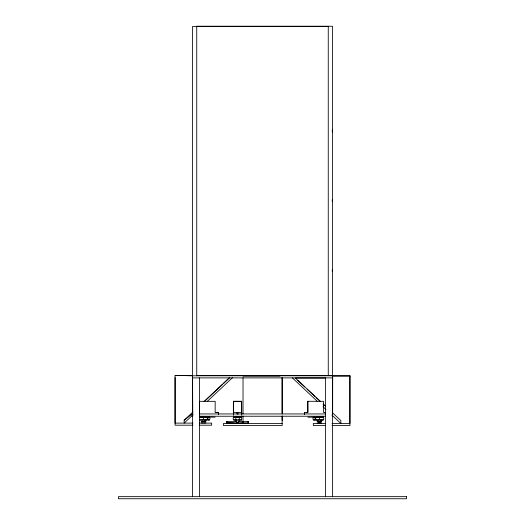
<?xml version="1.0" encoding="UTF-8"?>
<svg xmlns="http://www.w3.org/2000/svg" width="525" height="525" viewBox="0 0 525 525"><rect width="100%" height="100%" fill="white"/><g stroke="black" fill="none" stroke-linecap="round" stroke-linejoin="round"><path stroke-width="0.79" d="M175.074 377.547L175.074 425.204L192.964 425.204M192.347 375.716L175.074 375.447L192.544 375.716M199.461 412.433L199.461 401.33L215.178 401.33L215.138 412.401L218.459 412.433L218.459 414.179L218.459 412.433M203.582 419.98L203.582 417.185L199.585 417.172M207.972 419.967L207.972 417.172M208.425 419.967C210.256 420.833 210.374 417.119 209.193 417.158M236.683 419.987C234.406 420.866 231.538 419.029 233.953 417.158M233.376 414.133L233.389 401.29L241.638 401.29L241.717 414.225M241.093 417.158L241.703 417.217L233.461 417.217L233.461 415.715M233.474 414.225L233.389 401.29M237.103 419.987L235.804 419.98L235.804 417.185L233.461 417.217M237.143 414.225L236.913 412.473L237.405 412.473M238.048 414.225L237.766 412.473M236.906 419.974L239.295 419.98L239.295 417.185L241.651 417.165M241.618 414.133L241.638 401.29M238.009 419.987L241.651 419.961L241.703 415.715M282.155 423.458L282.155 425.552L223.473 425.552L223.473 423.458L282.155 423.458L282.155 416.036M304.526 414.146L304.526 412.401L307.847 412.433L307.808 401.29L307.847 412.433M304.559 414.179L304.539 412.414M314.58 419.967C312.71 420.958 312.414 417.053 313.779 417.158M315.026 419.967L315.026 417.172M318.8 419.974C314.915 421.929 314.357 415.564 318.373 417.185M319.443 419.98L319.443 417.185L323.564 417.185L307.847 417.185M320.066 419.974C322.416 421.102 325.474 418.937 322.987 417.158M332.036 423.458L349.932 423.458L349.932 375.795L332.653 375.795L332.653 412.886L340.843 420.584L340.843 423.458L331.905 415.052M349.926 375.795L349.932 425.552L332.036 425.552M280.061 376.064L243.036 376.064M193.095 414.704L184.157 423.111L184.157 420.236L192.892 412.02M204.113 401.474L229.569 377.547M204.238 401.605L222.593 384.352M223.775 383.243L229.103 378.236M207.277 401.376L232.627 377.547M184.157 420.236L192.741 413.595L192.544 377.547M203.431 421.68L205.918 421.634L203.976 421.687M205.918 422.894L203.976 422.947M319.22 421.68L321.779 421.634L319.83 421.687M321.779 422.894L319.528 422.914M209.652 417.172L208.425 417.172M239.295 417.185L237.556 417.191M209.652 419.961L205.61 419.947M233.408 419.961L235.81 419.967M201.2 422.894L203.247 422.947M313.274 419.961L315.728 419.967M317.061 422.894L319.371 422.933L318.773 422.947M315.715 419.954L317.349 419.947M317.297 419.954L318.209 419.974M203.247 421.687L201.206 421.641L203.667 421.654M227.41 421.641L226.354 421.641L236.906 421.647L235.41 421.634M239.656 421.641L238.173 421.647L248.706 421.641L247.649 421.641M319.108 421.687L317.061 421.641L319.554 421.68M247.649 422.894L248.706 422.894L226.354 422.894L231.505 422.894M319.266 422.907L319.738 422.914M239.269 419.967L241.651 419.961M318.78 422.894L318.964 422.894M204.796 419.967L206.01 419.961L205.675 419.954M320.657 419.974L321.871 419.961L321.536 419.954M319.882 422.901L320.329 422.894L319.528 422.907M319.712 422.94L319.187 422.894M217.022 412.42L217.363 412.42L217.015 412.414M325.041 412.414C323.531 412.42 326.55 412.407 325.408 412.42M204.645 417.185C208.655 415.577 208.077 421.936 204.205 419.974M232.549 422.894L232.732 422.894M233.769 422.894L233.953 422.894M237.293 422.894L236.65 422.894L237.53 422.894M237.773 422.901L238.442 422.894L237.759 422.894M241.106 422.894L241.198 422.894M242.327 422.894L242.419 422.894M196.737 26.355L328.263 26.355M196.737 26.493L192.544 26.493L192.544 496.657M196.737 375.447L328.263 375.447M196.737 375.552L332.456 375.552L332.456 26.25L196.737 26.25L196.737 375.795M192.544 375.795L332.456 375.795L332.456 496.657M332.456 376.064L349.932 376.064M192.544 377.888L332.66 377.888L332.456 413.943M325.362 378.026L295.306 378.026L320.296 401.264M307.808 401.29L323.564 401.33L323.525 412.401L325.533 412.433M233.461 401.363L241.703 401.363M199.533 413.943L325.467 413.943M199.421 416.24L325.467 416.24M202.512 419.98L204.645 419.98M318.373 419.98L320.506 419.98M192.964 423.111L175.074 423.111L175.074 375.447M199.474 423.111L211.667 423.111L211.667 425.204L199.474 425.204M325.533 423.458L313.333 423.458L313.333 425.552L325.533 425.552M314.58 417.172L313.274 417.165M237.103 417.191L235.863 417.191M202.939 419.974L199.441 419.961L202.348 419.967M321.471 419.947L323.544 419.961M323.256 404.047L325.625 406.271M297.675 380.251L304.776 386.932M307.145 389.156L314.842 396.388M316.024 397.504L320.171 401.395M323.131 404.178L324.312 405.293M292.373 377.888L317.133 401.166M323.026 406.711L325.979 409.48M241.618 412.381L233.376 412.381M215.138 417.152L199.441 417.165M282.148 415.964L282.155 420.584M332.502 130.062L332.502 131.808M332.502 199.927L332.502 201.672M332.502 269.784L332.502 271.53M332.266 130.062L332.266 131.808M332.266 199.927L332.266 201.672M332.266 269.784L332.266 271.53M328.263 26.25L328.263 375.552M325.467 377.888L325.467 496.657M282.155 377.888L282.155 413.851M282.148 377.409L282.148 412.886M243.036 377.672L243.036 413.943M243.036 416.036L243.036 423.458M199.533 377.888L199.533 496.657M192.701 413.943L192.695 416.24L192.143 416.24L192.143 414.711M216.162 412.414L216.661 412.42L216.162 412.414M306.849 412.414L306.331 412.42L306.849 412.414M305.655 412.414L305.655 412.414M406.553 496.657L118.447 496.657L118.447 498.75L406.553 498.75L406.553 496.657"/></g></svg>
